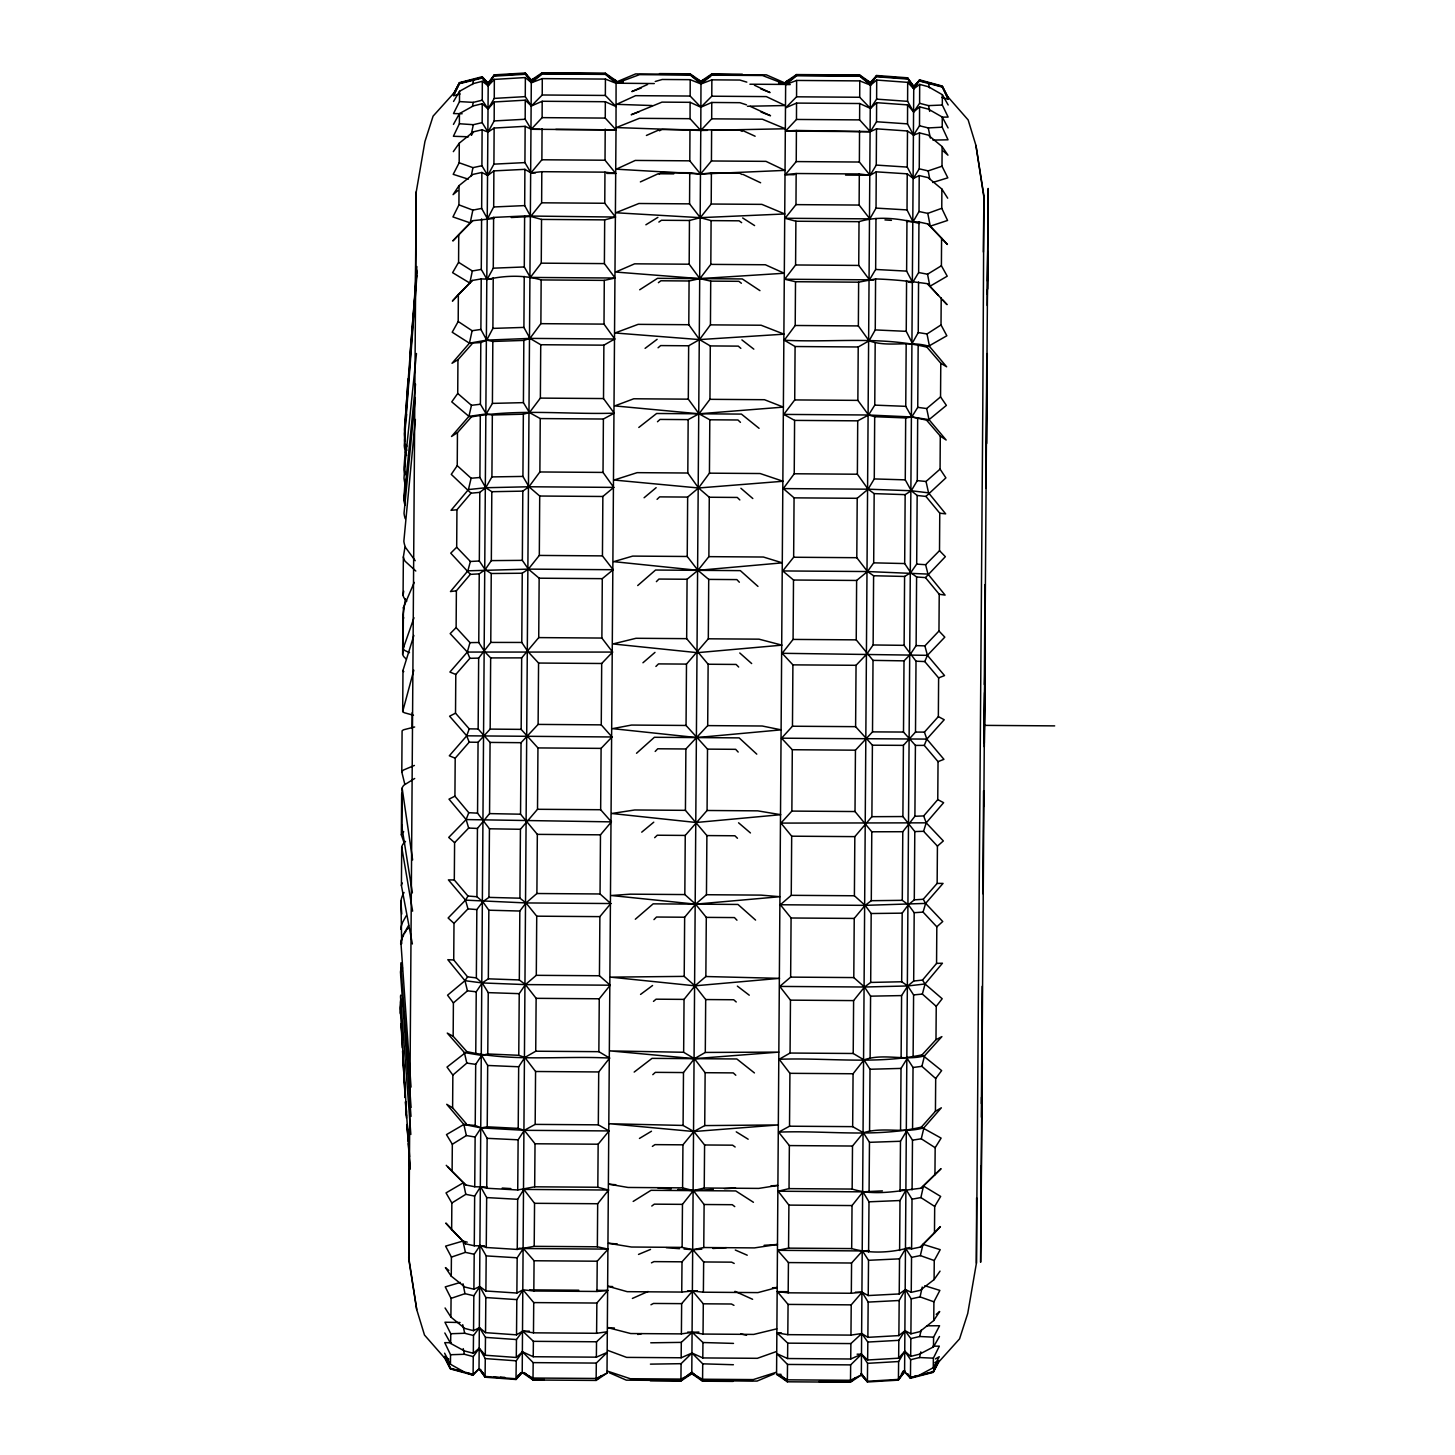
<?xml version="1.0" encoding="UTF-8"?>
<svg xmlns="http://www.w3.org/2000/svg" width="1455" height="1455" viewBox="0 0 1455 1455"><rect width="100%" height="100%" fill="white"/><g stroke="black" fill="none" stroke-linecap="round" stroke-linejoin="round"><path stroke-width="1.5" d="M444.575 1357.952L424.496 1335.053L416.712 1309.555L408.746 1259.139L409.237 1146.522M468.528 136.788L453.396 136.279L459.38 123.748L459.434 113.617L473.348 105.906L482.242 103.742L488.08 108.943L494.245 101.959L525.255 100.177L531.33 105.997L542.188 101.268L605.335 101.723L616.102 106.597L605.353 95.448L605.426 79.079L542.279 78.625L531.421 82.735L525.364 77.552L494.336 79.407L488.189 85.809L479.022 1368.791L485.079 1377.194L516.052 1379.504L522.218 1372.502L531.311 80.08L525.255 73.005L494.245 74.86L488.062 83.171L488.189 85.809L482.332 81.28L473.53 83.517L459.525 91.283L453.56 101.468M462.144 113.745L453.505 113.563L459.489 101.595L459.525 91.283M540.151 129.313L531.221 129.259L525.146 126.33L494.136 128.04L487.989 132.078L482.151 122.638L482.242 103.742M494.336 79.407L494.264 98.394L488.08 108.943L482.242 100.195L482.332 81.28M453.323 151.647L459.289 143.154L473.312 131.859L482.114 129.768L487.989 132.078L494.173 120.929L494.245 101.959M444.503 1356.333L450.304 1368.227L473.093 1374.393L479.022 1368.791L485.097 1376.448L516.07 1378.776L522.218 1372.502L532.985 1379.995L596.114 1380.431L607.008 1373.102L616.011 129.859L531.221 129.259L525.182 119.255L525.255 100.177M542.279 78.625L542.224 94.993L531.33 105.997L525.273 96.63L525.364 77.552M531.221 129.259L542.115 117.637L542.188 101.268M555.774 129.422L616.011 129.859L605.262 118.091L605.335 101.723M616.011 129.859L616.083 80.698L605.335 73.205L542.188 72.75L531.311 80.08L525.237 73.732M650.33 1380.795L680.904 1381.05L691.78 1373.702L700.783 130.459L690.052 118.692L690.106 102.323L661.97 102.123L631.197 114.745L639.072 111.762M746.506 104.833L739.904 102.687L711.75 102.468L700.892 107.197L690.143 96.048L690.216 79.679L662.207 79.479L655.241 81.498M690.052 118.692L639.382 118.328L616.302 127.567L700.783 130.459L711.695 118.837L711.75 102.468M690.106 102.323L700.892 107.197L711.786 96.212L711.859 79.843L739.849 80.043L746.815 82.135M935.383 1358.934L939.239 1356.715L933.273 1367.7L919.251 1375.248L910.448 1377.503L904.592 1371.829L898.426 1379.395L867.416 1381.268L861.287 1373.593L861.342 1374.92L850.466 1382.25L787.319 1381.795L776.57 1374.302L785.664 81.898L796.54 74.569L859.687 75.005L870.436 82.499L861.342 1374.92L867.398 1381.995L898.408 1380.14L904.592 1371.829L913.74 88.846L907.593 77.806L876.601 75.496L870.436 82.499L863.251 78.825M943.258 151.065L947.951 155.176L942.113 146.591L928.235 135.097L919.469 132.896L913.54 135.115L907.484 130.986L876.492 128.84L870.363 131.678L785.573 131.059L796.467 119.456L796.54 103.087L859.687 103.523L870.454 108.416L876.619 102.687L907.593 104.887L913.649 111.98L919.578 106.852L928.436 109.143L942.258 117.055L948.078 127.931M796.54 103.087L785.664 107.816L796.558 96.812L796.631 80.443L859.778 80.898L870.563 85.154L876.71 80.061L907.684 82.353L913.74 88.846L919.687 84.39L928.454 86.754L942.367 94.721L948.169 104.996M876.619 102.687L876.528 121.747L870.363 131.678L859.614 119.892L859.687 103.523M876.71 80.061L876.619 99.14L870.454 108.416L859.705 97.267L859.778 80.898M919.578 106.852L919.505 125.767L913.54 135.115L907.52 123.875L907.593 104.887M919.687 84.39L919.596 103.305L913.649 111.98L907.611 101.341L907.684 82.353M932.928 140.098L948.023 139.807L942.222 127.185L942.258 117.055M941.658 117.128L948.133 117.091L942.313 105.033L942.367 94.721M948.078 97.049L968.157 119.947L975.941 145.445L983.907 195.861L982.78 409.182L976.414 1263.195L967.739 1313.465L959.573 1338.855L939.202 1361.48M981.125 1166.092L981.07 1199.266L988.181 188.459L987.217 305.459M987.672 289.018L987.745 251.497L987.436 281.07M401.707 943.695L400.925 901.227A44.814 31.01 0.4 0 1 402.744 894.952L404.017 892.461M457.816 190.623L453.069 194.661L459.034 185.622L472.984 174.382L481.86 172.472L487.734 175.455L493.882 170.89L524.891 169.344L530.966 172.854L541.806 171.69L604.953 172.145L604.771 203.264L615.501 217.05L604.68 219.869L604.389 263.61L615.119 278.032L604.28 280.379L604.007 324.119L614.738 338.997L529.947 338.397L486.716 340.124L480.805 342.58L469.419 343.18L452.214 332.231L458.198 321.5L458.361 294.437L472.329 280.451L481.223 278.924L491.426 279.269M472.329 280.451L469.801 283.034L452.596 272.667L458.58 262.318L458.743 234.728L472.802 220.669L493.973 218.468M472.802 220.669L470.183 222.888L452.942 216.922L458.925 204.864L459.034 185.622M468.274 179.165L453.196 174.327L459.18 162.778L459.289 143.154M481.587 218.905L481.278 269.43L487.098 279.469C504.594 275.504 523.691 274.759 541.151 279.924L540.878 323.665L529.947 338.397L523.836 340.415L492.827 341.452L486.716 340.124L480.896 329.448L481.223 278.924M615.501 217.05L524.618 215.977L493.609 217.413L487.48 218.814L481.66 208.411L481.86 172.472M494.136 128.04L493.918 164.142L487.734 175.455L481.914 165.725L482.114 129.768M472.02 343.926L457.943 359.785L452.014 363.295L469.419 343.18L486.716 340.124L492.899 328.394L493.227 277.65M487.098 279.469L493.281 268.175L493.609 217.413M487.48 218.814L493.682 206.974L493.882 170.89M614.738 338.997L603.88 345.162L540.733 344.726L529.947 338.397L523.909 327.411L524.237 276.45M615.119 278.032L530.329 277.432L524.291 266.956L524.618 215.977M604.68 219.869L541.533 219.414L530.711 216.449L524.691 205.592L524.891 169.344M535.44 172.89L530.966 172.854L524.928 162.596L525.146 126.33M530.329 277.432L541.26 263.155L541.533 219.414M511.269 217.523L530.711 216.449L541.642 202.809L541.806 171.69M530.966 172.854L541.878 159.777L542.06 128.658M606.826 173.4L615.756 173.454L605.025 160.214L605.207 129.113M740.85 348.363L738.285 346.126L710.295 345.926L699.509 339.597L688.797 324.72L689.07 280.979L699.891 278.632L784.245 273.249L765.348 264.755L710.822 264.374L699.891 278.632L615.629 272.049L634.635 263.828L689.179 264.21L699.891 278.632L710.713 281.124L738.867 281.324L741.377 283.27M689.179 264.21L689.452 220.469L700.292 217.668L784.809 213.958L761.874 204.373L711.204 204.027L700.292 217.668L615.811 212.757L638.89 203.5L689.561 203.864L700.292 217.668L711.095 220.614L739.085 220.814L741.65 222.67M689.561 203.864L689.743 172.745L661.589 172.545L659.06 173.909M689.797 160.832L635.271 160.432L616.247 169.18L700.546 174.054L711.44 160.978L765.985 161.359L784.863 170.381L700.546 174.054L689.797 160.832L689.979 129.713L661.989 129.513L659.406 130.786M658.078 347.781L660.661 345.581L688.652 345.781L699.509 339.597L710.44 324.865L710.713 281.124M710.822 264.374L711.095 220.614M711.204 204.027L711.386 172.909L739.522 173.109L742.032 174.491M711.44 160.978L711.622 129.859L739.613 130.059L742.177 131.386M942.749 300.039L947.041 304.622L927.417 283.689C910.248 281.27 893.206 279.487 875.583 278.942L875.255 329.921L869.072 340.816L858.214 346.981L795.085 346.526L784.3 340.215L795.212 325.484L795.503 281.724L784.682 279.233L795.594 264.974L795.885 221.233L785.063 218.268L795.976 204.628L796.158 173.509L859.305 173.963L870.108 175.273L876.237 171.836L907.229 173.836L913.304 178.492L919.214 175.582L928.072 177.619L941.876 189.059L947.696 198.189M794.248 174.727L785.318 174.673L796.231 161.578L796.412 130.459L870.363 131.678M784.3 340.215C831.642 342.762 880.693 335.941 926.926 347.163L940.785 363.223L946.641 366.806L929.509 346.454C909.884 340.161 888.623 347.872 869.072 340.816L858.359 325.92L858.632 282.179L875.583 278.942M873.782 280.106L869.472 279.833L858.741 265.428L859.014 221.669C878.565 215.613 899.954 218.65 919.505 223.47M876.237 171.836L876.037 208.101L869.854 218.868L859.123 205.064L859.305 173.963M876.492 128.84L876.274 165.088L870.108 175.273L859.378 162.032L859.541 130.914M784.682 279.233L869.472 279.833L875.655 269.466L875.965 218.486M918.56 282.034L918.25 332.558L912.285 343.162L906.247 331.34L906.574 280.597M906.574 221.415L918.942 222.015L918.632 272.54L912.667 282.506L906.629 271.121L906.956 220.36M919.214 175.582L919.014 211.521L913.049 221.851L907.029 209.92L907.229 173.836M919.469 132.896L919.251 168.835L913.304 178.492L907.265 167.089L907.484 130.986M926.926 347.163L946.841 335.759L941.021 324.938L941.203 297.875M927.417 283.689L929.89 286.308L947.223 276.177L941.403 265.756L941.585 238.184L927.708 223.906L918.942 222.015M927.708 223.906L930.272 226.162L947.569 220.451L941.767 208.301L941.876 189.059M932.691 182.475L947.823 177.837L942.003 166.216L942.113 146.591M976.614 1197.829L976.414 1263.195M981.016 1166.583L980.634 1262.285L982.325 1063.423M981.398 1117.222L981.507 1097.179M981.398 1103.636L982.089 1007.297M984.308 742.868L984.58 692.58M986.726 443.466L987.29 353.565M404.454 843.791L401.362 834.861L401.653 793.757A44.559 8.912 0.4 0 1 402.126 793.048M404.854 784.409L401.798 772.023L402.089 730.919A44.814 6.075 0.4 0 1 403.872 729.701L414.657 726.991M406.382 659.115L404.399 657.314A44.814 14.75 0.4 0 1 402.635 654.313L402.926 615.811L405.381 598.805M406.8 601.097L404.836 598.987A44.559 17.369 0.4 0 1 403.071 595.441L403.362 556.938L404.945 547.207M412.365 943.968L401.416 885.531L401.707 847.028A44.559 17.369 0.4 0 1 403.49 843.5L405.49 841.427M412.383 892.897L401.853 826.64L402.144 788.137A44.814 14.75 0.4 0 1 403.926 785.154L414.711 778.48M413.475 715.26L404.454 712.768A44.814 6.075 0.4 0 1 402.689 711.531L402.98 670.446L413.857 635.471M409.528 652.677L404.872 650.512A44.559 8.912 0.4 0 1 403.126 648.694L403.417 607.608L414.22 582.418M415.257 301.003L416.257 191.805L424.933 141.535L433.081 116.145L453.469 93.52M412.056 728.464L412.165 712.623M408.746 1259.139L416.257 191.805M484.479 1245.771L474.275 1245.789L465.491 1243.807L451.65 1229.621L451.85 1202.994L446.03 1192.9L463.381 1182.751L465.8 1184.988L474.73 1186.753L487.098 1187.098M465.8 1184.988L452.105 1171.402L452.323 1144.267L446.485 1134.609L463.854 1124.46L475.221 1125.461L481.096 1127.898L524.291 1130.317L609.081 1130.935L598.15 1144.212L597.823 1187.262L608.608 1190.026L597.678 1203.74L597.35 1246.79L608.135 1249.118L597.223 1261.212L596.968 1291.458L533.821 1291.003L523 1289.821L516.871 1293.04L485.897 1291.003L479.804 1286.547L473.894 1289.203L464.982 1287.075L451.25 1276.162L445.412 1267.614L448.849 1270.451M466.455 1123.897L452.614 1107.819L452.851 1075.081L447.012 1067.079L466.837 1051.601C513.215 1062.023 562.212 1055.639 609.627 1058.076L598.714 1071.953L598.314 1124.842L609.081 1130.935M453.16 1036.269L453.396 1002.913L447.558 995.202L464.945 980.688L467.564 976.851L476.349 977.887L482.187 982.943L488.243 992.637L487.771 1053.984L481.641 1055.421L464.4 1052.583L447.267 1033.086L453.16 1036.269L466.837 1051.601M467.564 976.851L453.724 959.973L453.996 923.379L467.983 908.866L476.84 909.575L482.787 901.7L488.935 897.389L519.926 898.19L526.001 902.937L536.731 916.177L536.295 975.323L525.4 984.599L519.235 993.656L518.762 1055.293L524.855 1057.458L535.567 1071.498L535.167 1124.388L524.291 1130.317L518.125 1139.811L517.725 1189.972L486.734 1188.244L480.623 1186.68L474.657 1196.083L474.275 1245.789M475.767 1052.893L476.24 991.801L482.187 982.943L488.334 978.833L488.844 910.212L482.787 901.7L476.931 896.753L468.001 896.025L454.306 879.966L454.597 842.681L468.656 828.059L477.44 828.441L489.553 813.6L490.062 742.414L478.149 728.973L478.659 658.096L490.772 642.419L491.244 573.506L485.152 569.651L479.332 560.993L479.804 492.372L485.734 487.734L491.917 476.913L492.336 414.984L486.225 413.929L468.928 416.366L451.523 436.482L457.452 432.644L471.438 416.876C518.307 408.637 566.759 414.584 614.228 413.184L603.516 398.561L603.88 345.162M488.935 897.389L489.444 828.786L477.549 813.163L468.765 812.69L454.924 796.176L455.197 758.201L469.183 742.159L478.058 742.286L490.153 729.101L490.662 657.915L484.588 651.567L478.768 642.492L479.241 573.87L485.152 569.651L491.335 560.612L491.808 491.699L485.734 487.734L479.914 477.495L480.314 415.821M478.149 728.973L469.219 728.846L455.524 713.168L455.797 674.465L469.874 658.333L478.659 658.096M478.768 642.492L469.983 642.619L456.124 627.578L456.379 590.821L470.365 574.361L479.241 573.87M479.332 560.993L470.383 561.485L456.688 547.226L456.943 509.759L471.02 493.19L479.804 492.372M471.02 493.19L451.268 474.366L457.234 465.673L457.452 432.644M471.438 416.876L468.928 416.366L451.759 401.871L457.725 393.45L457.943 359.785M474.73 1186.753L475.13 1137.028L481.096 1127.898L487.225 1126.825L518.216 1128.389L524.291 1130.317L535.022 1143.775L534.676 1186.807L517.725 1189.972M475.221 1125.461L475.694 1064.351L481.641 1055.421L487.68 1065.46L487.225 1126.825M476.349 977.887L476.84 909.575M476.931 896.753L477.44 828.441M477.549 813.163L478.058 742.286M492.827 341.452L492.408 403.399L486.225 413.929L480.405 404.254L480.805 342.58M597.35 1246.79L534.203 1246.335L517.252 1249.445L486.261 1247.499L486.661 1197.574L480.623 1186.68M486.734 1188.244L487.134 1138.319L481.096 1127.898L463.854 1124.46L446.721 1104.29L452.614 1107.819M518.216 1128.389L518.671 1066.77L524.855 1057.458L535.731 1051.219L536.131 998.33L525.4 984.599L519.326 979.942L519.835 911.03L526.001 902.937L536.895 893.515L537.332 834.37L520.544 814.2L521.054 742.687L538.114 724.408L538.568 663.043L527.819 651.476L521.781 642.455L522.254 573.234L528.383 569.123L539.314 555.428L539.714 496.028L528.947 486.77L522.927 476.422L523.345 414.202L529.456 412.583L540.369 398.106L540.733 344.726M519.926 898.19L520.435 829.277L537.513 809.289L537.95 747.925L521.163 729.373L521.672 657.878L538.732 637.599L539.15 578.199L528.383 569.123L522.345 560.357L522.818 491.135L528.947 486.77L539.878 471.966L540.242 418.567L529.456 412.583L523.418 402.635L523.836 340.415M517.252 1249.445L517.653 1199.302L523.818 1189.426L608.608 1190.026M534.203 1246.335L534.549 1203.303L523.818 1189.426M609.627 1058.076L598.86 1051.674L599.26 998.785L610.191 985.199L599.442 975.759L536.295 975.323M599.442 975.759L599.878 916.632L610.791 903.537L600.042 893.97L536.895 893.515M600.042 893.97L600.479 834.824L611.391 821.875L600.66 809.726L601.097 748.379L611.991 736.976L601.261 724.863L601.697 663.498L612.591 652.076L601.879 638.054L602.297 578.654L613.173 569.723L602.443 555.883L602.861 496.482L613.737 487.389L603.025 472.42L603.389 419.022L614.228 413.184M677.866 1189.444L693.38 1190.627L704.238 1188.008L704.584 1144.976L693.853 1131.535L683.086 1125.442L683.486 1072.553L694.417 1058.676L705.293 1052.438L705.693 999.549L694.963 985.817L684.214 976.378L684.65 917.232L695.563 904.155L706.457 894.716L761.001 895.116L779.935 896.717L695.563 904.155L611.318 895.516L630.288 894.17L684.832 894.57L695.563 904.155L706.293 917.378L705.857 976.523L694.963 985.817L684.05 999.385L683.65 1052.274L694.417 1058.676L705.129 1072.699L704.729 1125.588L693.853 1131.535L682.941 1144.83L682.595 1187.862L693.38 1190.627L713.368 1189.39M684.832 894.57L685.25 835.425L707.075 810.49L707.512 749.125L686.051 725.463L686.487 664.098L708.312 638.8L708.712 579.399L697.945 570.342L687.233 556.483L687.651 497.083L698.527 487.989L709.44 473.166L709.804 419.786L699.018 413.802L614.756 405.909L633.762 398.779L688.306 399.161L699.018 413.802L783.372 407.109L764.475 399.707L709.949 399.325L699.018 413.802L688.16 419.622L660.024 419.422L657.478 421.75M706.457 894.716L706.894 835.57L685.432 810.344L685.887 748.979L707.694 725.609L708.13 664.244L686.669 638.654L687.069 579.254L697.945 570.342L708.876 556.647L709.276 497.246L698.527 487.989L687.815 473.02L688.16 419.622M701.819 1249.172L692.926 1249.718L682.122 1247.39L682.468 1204.358L693.38 1190.627L704.111 1204.504L703.765 1247.535L692.926 1249.718L684.032 1249.045M688.306 399.161L688.652 345.781M709.949 399.325L710.295 345.926M940.039 1271.143L934.092 1279.6L920.197 1290.33L911.248 1292.313L905.374 1289.585L899.226 1293.95L868.217 1295.55L862.124 1292.24L851.321 1293.259L788.174 1292.822L788.428 1262.576L777.698 1250.318L788.555 1248.135L788.901 1205.104L778.17 1191.227L789.028 1188.626L789.356 1145.576L778.643 1132.136L789.519 1126.206L789.919 1073.317L779.189 1059.276L790.065 1053.038L790.465 1000.149L779.753 986.417L790.647 977.123L791.083 917.996L780.353 904.755L791.247 895.316L791.684 836.188L780.953 823.094L791.866 811.09L792.302 749.725L781.553 738.194L792.466 726.227L792.902 664.862L782.172 653.295L793.084 639.418L793.502 580.018L782.735 570.942L793.648 557.247L794.066 497.846L783.299 488.589L794.23 473.766L794.594 420.386L783.79 414.402L794.721 399.925L795.085 346.526M910.048 1247.462C891.242 1252.81 870.69 1253.846 851.684 1248.59L852.03 1205.558L862.961 1191.845L882.403 1190.881M921.033 1188.226L940.876 1168.856L921.033 1188.226C898.39 1190.772 874.546 1196.21 852.157 1189.062L852.503 1146.031L863.415 1132.736C883.149 1126.461 904.228 1133.845 923.943 1127.734L941.349 1107.801L935.438 1111.256L921.361 1127.134C874.964 1137.846 826.004 1130.226 778.643 1132.136M869.072 1192.463L869.472 1142.321L863.415 1132.736L852.666 1126.643L853.067 1073.754L863.979 1059.877C883.603 1052.911 904.664 1061.204 924.489 1055.857L941.894 1036.615L935.983 1039.707L922.07 1054.857C875.546 1064.605 826.64 1057.53 779.189 1059.276M869.563 1130.899L870.017 1069.261L863.979 1059.877L853.212 1053.493L853.612 1000.603L864.525 987.017L870.69 982.434L901.682 981.761L907.756 985.963L913.595 994.911L913.122 1056.003M870.108 1057.803L870.581 996.166L864.525 987.017L853.794 977.578L854.231 918.432L865.125 905.356L871.29 900.7L902.282 900.336L908.357 904.737L914.195 912.703L913.685 981.016L907.756 985.963L901.591 995.584L901.118 1056.93M870.69 982.434L871.181 913.522L865.125 905.356L854.394 895.771L854.831 836.625L871.891 816.692L872.4 745.196L855.613 726.663L856.049 665.299L866.944 653.895L873.127 644.965L873.6 575.744L867.507 571.542L856.795 557.702L857.213 498.301L868.089 489.189L874.273 478.931L874.691 416.712L868.58 415.002L783.79 414.402M871.29 900.7L871.781 831.787L855.013 811.544L855.449 750.18L872.509 731.883L873.018 660.37L856.231 639.854L856.631 580.454L867.507 571.542L873.691 562.849L874.164 493.627L868.089 489.189L857.377 474.221L857.723 420.841L868.58 415.002L874.764 405.127L875.183 342.907M874.691 416.712L905.683 417.931L911.776 416.967L926.526 420.113L940.294 436.082L946.15 440.01L929.018 419.658L911.776 416.967L868.58 415.002L857.868 400.38L858.214 346.981M868.599 1251.955L868.999 1201.812L862.961 1191.845L778.17 1191.227M900.554 1129.771L901.027 1068.407L907.211 1058.458L913.031 1067.479L912.576 1128.571M901.682 981.761L902.191 913.158L908.357 904.737L914.286 899.863L923.234 899.263L937.147 883.403L937.42 846.119L923.579 831.314L914.795 831.551L902.9 816.546L903.41 745.36L915.504 732.083L916.013 661.207L904.119 645.347L904.592 576.453L910.721 572.67L916.686 564.104L917.159 495.482L911.285 490.753L905.265 479.859L905.683 417.931M902.282 900.336L902.791 831.714L914.904 816.273L915.413 745.396L903.5 732.047L904.01 660.861L910.157 654.586L916.123 645.602L916.595 576.98L910.721 572.67L904.683 563.558L905.156 494.645L911.285 490.753L917.268 480.623L917.668 418.949M918.16 345.69L917.741 407.364L911.776 416.967L905.756 406.345L906.174 344.399M899.608 1250.445L900.008 1200.521L906.192 1189.717L912.012 1199.193L911.612 1248.899L905.719 1248.499L899.536 1258.848L899.226 1293.95M900.081 1191.19L900.481 1141.266L906.647 1130.935L912.485 1140.156L912.085 1189.863M914.286 899.863L914.795 831.551M914.904 816.273L923.689 815.928L937.766 799.613L938.038 761.638L924.271 745.396L915.413 745.396M915.504 732.083L924.434 732.101L938.348 716.606L938.621 677.903L924.78 661.57L916.013 661.207M911.612 1248.899L920.415 1247.062L934.474 1233.058L934.692 1206.431L940.658 1196.428L923.47 1186.043L920.888 1197.574L912.012 1199.193M934.947 1174.84L935.165 1147.704L941.112 1138.119L921.361 1127.134M935.438 1111.256L935.692 1078.519L941.64 1070.607L922.07 1054.857M935.983 1039.707L936.238 1006.351L942.185 998.73L925.034 983.98L922.488 980.088L913.685 981.016M922.488 980.088L936.565 963.41L936.82 926.817L923.07 912.103L914.195 912.703M916.123 645.602L924.889 645.875L938.966 631.015L939.221 594.258L925.453 577.599L916.595 576.98M916.686 564.104L925.616 564.722L939.512 550.663L939.766 513.197L925.926 496.428L917.159 495.482M925.926 496.428L945.896 477.877L940.076 469.11L940.294 436.082M926.526 420.113L929.018 419.658L946.387 405.399L940.548 396.888L940.785 363.223M981.779 1044.781L982.161 986.345M982.852 893.716L983.562 790.738M984.308 684.559L984.999 584.583M985.763 488.134L986.745 363.586M987.217 294.347L987.254 289.818M984.308 730.046L984.98 644.292L984.308 746.815M529.347 1331.161L522.654 1331.107L516.525 1334.853L485.534 1332.653L479.459 1327.633L473.548 1330.688L464.782 1328.433L450.904 1317.084L451.068 1298.369L445.248 1286.893L460.398 1282.437M451.25 1276.162L451.414 1257.102L445.594 1246.135L462.926 1241.06L467.219 1242.152M473.548 1330.688L473.839 1295.75L479.804 1286.547L485.825 1297.551L485.534 1332.653M473.894 1289.203L474.203 1254.265L480.15 1245.462L486.261 1247.499M485.897 1291.003L486.188 1255.901L480.15 1245.462M516.525 1334.853L516.816 1299.606L523 1289.821L533.73 1302.589L533.476 1332.835L596.605 1333.289L607.426 1331.725L596.532 1341.783L533.385 1341.328L522.654 1331.107L516.47 1339.546L516.289 1357.479L485.297 1355.242L479.241 1348.221L473.312 1353.259L464.4 1350.931L450.65 1343.42L444.83 1332.98M516.871 1293.04L517.18 1257.793L523.345 1248.517L608.135 1249.118M533.821 1291.003L534.076 1260.758L523.345 1248.517L519.035 1248.208M596.605 1333.289L596.859 1303.043L607.79 1290.421L596.623 1290.33M614.41 1328.015L607.754 1327.633L630.724 1333.544L681.395 1333.889L681.649 1303.644L692.562 1291.022L697 1290.84M612.737 1286.602L608.299 1286.366L627.214 1291.676L681.74 1292.058L682.013 1261.812L692.926 1249.718L703.656 1261.958L703.383 1292.204L757.928 1292.604L776.915 1287.566L772.46 1287.748M776.752 1328.851L753.708 1334.417L703.038 1334.053L703.292 1303.807L692.562 1291.022L688.124 1290.785M936.22 1314.356L939.694 1311.501L933.746 1320.522L919.687 1331.689L910.903 1333.817L905.01 1330.67L898.881 1335.599L867.871 1337.345L861.778 1333.526L850.957 1335.108L787.81 1334.653L788.064 1304.408L777.352 1291.622L788.501 1291.713M850.957 1335.108L851.211 1304.862L862.124 1292.24L868.162 1302.098L867.871 1337.345M851.321 1293.259L851.575 1263.013L862.488 1250.936L868.962 1250.572M868.217 1295.55L868.526 1260.303L862.488 1250.936L777.698 1250.318M898.881 1335.599L899.172 1300.497L905.374 1289.585L911.194 1298.879L910.903 1333.817M911.248 1292.313L911.539 1257.375L905.719 1248.499M933.746 1320.522L933.91 1301.807L939.875 1290.403L924.816 1285.747M934.092 1279.6L934.255 1260.539L940.221 1249.663L923.016 1244.334L920.415 1247.062M983.362 252.042L983.907 195.861M464.327 1372.01L450.45 1364.263L450.541 1354.732L444.721 1342.638L451.214 1342.747M450.65 1343.42L450.759 1333.726L444.939 1322.213L460.053 1322.504M473.093 1374.393L473.275 1356.606L479.241 1348.221L485.279 1358.588L485.097 1376.448M473.312 1353.259L473.493 1335.472L479.459 1327.633L485.479 1337.381L485.297 1355.242M515.998 1378.813L520.926 1372.702L515.998 1378.922L516.252 1360.825L522.436 1351.804L533.221 1356.733L596.368 1357.169L607.208 1352.404L596.314 1363.08L533.167 1362.626L522.436 1351.804L516.289 1357.479M607.008 1373.102L596.15 1378.467L533.021 1378.031L533.167 1362.626M533.221 1356.733L533.385 1341.328M596.15 1378.467L596.314 1363.08M596.368 1357.169L596.532 1341.783M607.299 1371.065L630.27 1378.722L680.94 1379.085L681.086 1363.681L691.998 1353.023L702.801 1357.933L757.327 1358.315L776.333 1351.586M607.717 1350.386L626.614 1357.388L681.158 1357.77L681.304 1342.383L692.216 1332.325L698.891 1332.053M776.315 1372.265L753.254 1379.595L702.583 1379.231L702.729 1363.826L691.998 1353.023L681.158 1357.77M702.801 1357.933L702.947 1342.528L692.216 1332.325L687.76 1332.071M857.104 1354.187L861.56 1354.223L867.598 1363.335L867.416 1381.268L861.342 1374.92L850.502 1380.286L787.355 1379.831L787.519 1364.444L776.788 1353.623L787.573 1358.534L850.72 1358.988L861.56 1354.223L867.635 1359.989L898.644 1358.188L904.81 1351.24L910.666 1356.387L919.615 1354.168L933.492 1346.875L939.457 1336.508M787.573 1358.534L787.737 1343.147L776.988 1332.926L781.462 1332.962M850.502 1380.286L850.666 1364.881L861.56 1354.223M850.72 1358.988L850.884 1343.583L861.778 1333.526L867.817 1342.056L867.635 1359.989M898.426 1379.395L898.626 1361.534L904.81 1351.24L910.63 1359.716L910.448 1377.503M898.644 1358.188L898.826 1340.328L905.01 1330.67L910.848 1338.6L910.666 1356.387M933.273 1367.7L933.364 1358.17L939.348 1346.148L932.891 1346.184M933.492 1346.875L933.583 1337.163L939.566 1325.741L926.617 1325.814M408.037 378.882L404.454 433.299A44.559 44.268 0 0 0 405.254 438.701M405.199 479.423L403.817 499.338A44.814 36.812 0.5 0 0 405.036 505.321M405.218 460.799L403.999 478.131A44.559 38.776 0.5 0 0 405.218 484.442M405.181 433.19L404.272 445.685A44.814 40.34 0.5 0 0 406 453.869L406.563 455.506M405.163 451.978L404.09 466.91A44.559 38.176 0.5 0 0 405.308 473.111M410.037 353.692L416.876 271.903M406.272 418.585L406.618 414.42M416.876 266.556L404.454 429.116A44.814 44.796 -1.7 0 0 405.236 434.572M416.876 270.121L404.454 435.518A44.559 44.396 -0.1 0 0 405.254 440.938M416.894 275.468L404.454 439.701A44.814 44.105 0.2 0 0 406.163 448.649L406.745 450.432M415.384 419.476L403.853 541.242A44.814 31.01 0.4 0 0 405.581 547.535L415.221 560.702M415.293 397.506L404.035 513.251A44.559 33.647 0.4 0 0 405.254 518.744M415.53 384.065L404.126 498.447A44.559 32.865 0.4 0 0 405.345 503.794M416.476 353.492L404.29 470.456A44.814 35.684 0.3 0 0 405.09 474.821M402.635 654.313L403.69 646.129M403.071 595.441L403.708 591.167M471.275 175.8L472.948 167.652L481.914 165.725M481.278 269.43L472.329 270.976L469.801 283.034L452.414 301.094L458.361 294.437M481.66 208.411L472.857 210.12L470.183 222.888L452.796 240.948L458.743 234.728M469.419 343.18L472.111 330.722L458.198 321.5M472.457 106.215L473.293 102.377L482.242 100.195M471.129 134.824L473.348 124.694L482.151 122.638M911.194 1298.879L920.069 1296.896L922.234 1287.057M402.689 711.531L413.802 670.209M468.928 416.366L471.456 405.308L457.725 393.45M910.63 1359.716L919.524 1357.533L920.815 1351.877M456.943 509.759L451.032 510.323L468.437 489.571L471.111 478.24L457.234 465.673M911.539 1257.375L920.342 1255.592L923.016 1244.334L940.421 1226.601L934.474 1233.058M912.485 1140.156L921.27 1138.792L923.943 1127.734M935.692 1078.519L921.906 1066.333L924.489 1055.857M472.475 84.517L473.548 80.225L482.332 77.988L488.189 85.809L494.245 74.86M910.848 1338.6L919.651 1336.508L921.251 1330.106M936.238 1006.351L922.379 994.074L925.034 983.98L942.44 963.21L936.565 963.41M456.379 590.821L450.468 591.567L467.873 570.815L470.383 561.485M455.797 674.465L449.904 672.046L467.328 652.058L469.983 642.619M403.126 648.694L413.984 617.757M923.07 912.103L925.616 903.41L943.04 883.421L937.147 883.403M923.579 831.314L926.217 822.839L943.622 802.687L937.766 799.613M455.197 758.201L449.304 755.8L466.728 735.812L469.219 728.846M454.597 842.681L448.722 837.425L466.127 819.565L468.765 812.69M924.271 745.396L926.817 739.085L944.222 719.734L938.348 716.606M924.78 661.57L927.417 655.332L944.804 637.144L938.966 631.015M525.31 73.587L531.366 81.407L542.242 73.259L605.371 73.696L616.156 82.026L605.389 73.896L542.26 73.441L531.366 81.407L525.31 73.696L494.3 75.442L488.134 84.499L482.278 77.406L459.507 83.335L453.56 95.812L460.053 93.993M937.093 1363.244L933.146 1371.665L921.233 1374.811M453.542 95.139L459.507 83.335M933.146 1371.665L938.129 1361.825M403.744 934.71L402.471 937.347A44.559 32.865 0.4 0 0 400.652 944.004M453.505 94.52L459.453 82.644L482.223 76.715L488.062 83.171L494.227 75.605M904.592 1371.829L910.43 1378.285L933.201 1372.356L939.148 1360.48M471.565 135.188L473.312 131.859M453.469 93.829L459.453 82.644M933.201 1372.356L939.184 1361.171L934.856 1362.535M453.451 124.403L459.434 113.617M453.996 923.379L448.122 917.996L465.527 900.136L468.001 896.025M404.49 933.401L406.218 930.782M901.391 1374.029L903.446 1370.81M406.327 915.65L402.562 922.379A44.559 33.647 0.4 0 0 400.743 929.199M494.3 75.442L488.134 84.499L482.278 77.297M925.453 577.599L945.35 556.683L939.512 550.663M408.564 925.453L402.78 935.674A44.814 36.812 0.5 0 0 400.962 943.113L411.038 1087.103M876.601 75.496L870.563 85.154L859.796 76.206L796.649 75.751L785.773 84.554L790.229 84.59M518.398 1374.866L516.052 1379.504M913.74 88.846L919.578 79.843L942.294 86.081L948.096 97.358M407.2 929.49L408.255 928.199M870.436 82.499L876.583 76.224L907.647 78.497L913.685 87.518L919.633 80.425L942.313 86.409L948.133 98.049M907.647 78.388L913.685 87.518L919.633 80.534M913.685 87.518L919.578 79.843M448.868 1359.079L444.557 1357.642L450.377 1368.919L473.075 1375.157L479.022 1368.791M636.526 753.272L654.386 737.285L739.158 737.885L756.782 754.145M655.187 751.453L657.733 748.779L685.887 748.979M637.708 585.547L655.55 570.033L740.34 570.633L757.964 586.401M656.387 581.654L658.933 579.054L687.069 579.254M635.326 919.233L653.168 903.846L737.958 904.446L755.582 920.087M653.968 919.615L656.514 917.032L684.65 917.232M456.124 627.578L450.177 633.616L467.328 652.058L469.874 658.333M456.688 547.226L450.741 553.155L470.365 574.361M655.896 666.445L658.497 663.898L686.487 664.098M657.06 499.356L659.642 496.882L687.651 497.083M654.677 837.68L657.26 835.225L685.25 835.425M908.775 80.08L913.631 86.209L919.56 80.607M642.946 662.771L654.986 652.386M638.8 427.461L656.623 413.493L741.413 414.093L759.055 428.316M634.18 1072.08L652.022 1058.367L736.812 1058.967L754.436 1072.935M652.804 1074.663L655.35 1072.353L683.486 1072.553M644.092 497.756L656.132 487.68M641.728 832.169L653.768 822.184M936.82 926.817L942.749 921.524L925.616 903.41L923.234 899.263M917.268 480.623L926.035 481.478L940.076 469.11M403.744 831.733L403.162 832.242A44.814 12.931 0.4 0 0 401.362 834.861M937.42 846.119L943.349 840.954L926.217 822.839L923.689 815.928M453.396 1002.913L467.455 990.837L476.24 991.801M452.851 1075.081L466.819 1063.096L475.694 1064.351M653.477 1001.386L656.06 999.185L684.05 999.385M917.741 407.364L926.671 408.546L940.548 396.888M645.092 348.363L657.114 339.306M605.426 79.079L616.211 83.353L605.444 74.387L542.297 73.95L531.421 82.735L525.255 73.005M749.907 84.226L785.482 84.426L762.529 75.515L711.859 75.151L700.983 83.953L700.783 130.459L707.457 130.332M640.546 994.42L652.568 985.508M639.691 289.781L657.514 278.323L742.286 278.942L759.947 290.636M658.388 282.688L660.916 280.779L689.07 280.979M596.077 1379.94L601.515 1375.848M697.109 1376.448L691.725 1372.374L680.849 1380.54L626.323 1380.158L609.318 1372.738M818.856 1381.523L850.429 1381.741L855.849 1377.667M651.785 1206.031L654.313 1204.158L682.468 1204.358M633.18 1201.43L651.003 1190.317L735.775 1190.936L753.435 1202.285M596.059 1379.74L601.497 1375.757M684.468 1377.685L680.831 1380.34L650.167 1380.104M688.088 1375.03L691.725 1372.374L702.492 1380.686L757.037 1381.086L774.133 1373.902M855.849 1377.576L850.411 1381.559L845.901 1381.523M658.879 222.069L661.461 220.269L689.452 220.469M652.367 1146.395L654.95 1144.63L682.941 1144.83M711.859 79.843L700.983 83.953L700.874 81.298L711.75 73.95L742.323 74.205M645.875 224.798L657.896 217.359M639.436 1138.447L651.476 1131.226M918.25 332.558L927.017 333.959L941.021 324.938M452.323 1144.267L466.364 1135.555L475.13 1137.028M451.85 1202.994L465.8 1194.337L474.657 1196.083M918.632 272.54L927.544 274.213L941.403 265.756M640.364 181.911L658.151 173.763L673.756 173.873M650.967 1304.771L653.495 1303.444L681.649 1303.644M455.524 713.168L449.595 716.206L466.728 735.812L469.183 742.159M632.379 1298.442L648.057 1291.494M454.924 796.176L448.995 799.159L466.127 819.565L468.656 828.059M531.311 80.08L534.931 78.297M695.472 78.534L700.874 81.298L709.913 76.824M785.664 81.898L792.884 78.315M680.94 1379.085L691.78 1373.702L702.583 1379.231M651.44 1262.849L654.004 1261.612L682.013 1261.812M646.402 135.461L658.406 130.168M647.602 84.463L631.852 91.592L641.237 88.028M638.509 1254.428L650.531 1249.427M938.621 677.903L944.531 675.575L927.417 655.332L924.889 645.875M938.038 761.638L943.931 759.328L926.817 739.085L924.434 732.101M785.773 84.554L796.631 80.443M919.014 211.521L927.781 213.376L941.767 208.301M414.384 765.439L403.599 769.986A44.559 10.058 0.4 0 0 401.798 772.023M919.251 168.835L928.181 170.89L942.003 166.216M451.414 1257.102L465.418 1252.355L474.203 1254.265M451.068 1298.369L464.982 1293.659L473.839 1295.75M650.421 1364.135L681.086 1363.681M475.603 79.188L482.205 77.497L488.062 83.171M459.489 82.971L473.33 79.57M459.544 83.644L473.548 80.225M919.342 1375.43L933.182 1372.029M650.749 1342.801L681.304 1342.383M637.817 1334.49L641.691 1333.617M681.395 1333.889L692.216 1332.325L703.038 1334.053M472.111 330.722L480.896 329.448M913.031 1067.479L921.906 1066.333M471.456 405.308L480.405 404.254M925.034 983.98L907.756 985.963L864.525 987.017L779.753 986.417M711.386 172.909L700.546 174.054L689.743 172.745M785.318 174.673L796.158 173.509M468.437 489.571L485.734 487.734L528.947 486.77L613.737 487.389M596.968 1291.458L607.79 1290.421M681.74 1292.058L692.562 1291.022L703.383 1292.204M913.595 994.911L922.379 994.074M471.111 478.24L479.914 477.495M925.616 903.41L865.125 905.356L780.353 904.755M467.873 570.815L528.383 569.123L613.173 569.723M724.463 1188.717L735.557 1188.026M771.077 1185.825L777.734 1185.425L758.783 1188.408L704.238 1188.008M712.95 1248.481L726.3 1247.663M764.111 1245.316L777.461 1244.48L754.436 1247.899L703.765 1247.535M494.354 76.133L525.364 74.278M867.598 1363.335L898.626 1361.534M494.264 98.394L525.273 96.63M711.622 129.859L689.979 129.713M785.573 131.059L796.412 130.459M867.817 1342.056L898.826 1340.328M494.173 120.929L525.182 119.255M919.505 125.767L928.272 127.931L942.222 127.185M868.162 1302.098L899.172 1300.497M493.918 164.142L524.928 162.596M899.699 1190.026L906.192 1189.717M868.526 1260.303L899.536 1258.848M493.682 206.974L524.691 205.592M919.596 103.305L928.526 105.615L942.313 105.033M868.999 1201.812L900.008 1200.521M493.281 268.175L524.291 266.956M926.217 822.839L780.953 823.094M869.472 1142.321L900.481 1141.266M492.899 328.394L523.909 327.411M450.759 1333.726L464.727 1333.271L473.493 1335.472M450.541 1354.732L464.436 1354.278L473.275 1356.606M467.328 652.058L612.591 652.076M870.017 1069.261L901.027 1068.407M492.408 403.399L523.418 402.635M492.336 414.984L523.345 414.202M747.488 106.27L785.209 105.524L766.312 96.594L711.786 96.212M711.913 130.241L785.3 128.768L762.365 119.201L711.695 118.837M491.808 491.699L522.818 491.135M870.581 996.166L901.591 995.584M491.917 476.913L522.927 476.422M871.181 913.522L902.191 913.158M491.335 560.612L522.345 560.357M491.244 573.506L522.254 573.234M871.891 816.692L902.9 816.546M659.515 74.296L690.179 74.496L700.928 82.626L711.822 74.66L766.33 74.842L785.227 83.099L778.571 83.062M490.662 657.915L521.672 657.878M871.781 831.787L902.791 831.714M733.138 1380.704L702.474 1380.504M659.552 73.605L690.106 73.805L700.874 81.298M733.102 1381.395L702.547 1381.195L691.78 1373.702L691.725 1372.374M490.772 642.419L521.781 642.455M926.817 739.085L781.553 738.194M872.509 731.883L903.5 732.047M872.4 745.196L903.41 745.36M690.216 79.679L700.983 83.953L690.216 75.005L639.545 74.642L616.484 83.208L654.295 83.553M542.224 94.993L605.353 95.448M690.143 96.048L635.599 95.666L616.593 104.324L652.095 105.542M796.558 96.812L859.705 97.267M542.115 117.637L605.262 118.091M796.467 119.456L859.614 119.892M541.878 159.777L605.025 160.214M796.231 161.578L859.378 162.032M845.555 175.091L870.108 175.273M541.642 202.809L604.771 203.264M795.976 204.628L859.123 205.064M785.063 218.268L869.854 218.868M795.885 221.233L859.014 221.669M541.26 263.155L604.389 263.61M795.594 264.974L858.741 265.428M541.151 279.924L604.28 280.379M795.503 281.724L858.632 282.179M540.878 323.665L604.007 324.119M688.797 324.72L638.127 324.356L615.047 332.977L699.509 339.597L784.045 334.177L761.111 325.229L710.44 324.865M795.212 325.484L858.359 325.92M540.369 398.106L603.516 398.561M794.721 399.925L857.868 400.38M540.242 418.567L603.389 419.022M709.804 419.786L737.958 419.986L740.45 422.35M794.594 420.386L857.723 420.841M539.878 471.966L603.025 472.42M687.815 473.02L637.144 472.657L614.065 480.041L698.527 487.989L783.063 481.259L760.128 473.53L709.44 473.166M794.23 473.766L857.377 474.221M783.299 488.589L868.089 489.189L911.285 490.753L928.545 492.845L945.659 513.851L939.766 513.197M539.714 496.028L602.861 496.482M709.276 497.246L737.285 497.446L739.831 499.938M794.066 497.846L857.213 498.301M539.314 555.428L602.443 555.883M687.233 556.483L632.689 556.101L613.701 561.648L697.945 570.342L782.317 562.849L763.402 557.029L708.876 556.647M793.648 557.247L856.795 557.702M782.735 570.942L867.507 571.542L927.981 574.088L945.095 595.095L939.221 594.258M539.15 578.199L602.297 578.654M708.712 579.399L736.867 579.599L739.358 582.236M793.502 580.018L856.631 580.454M538.732 637.599L601.879 638.054M686.669 638.654L635.999 638.29L612.937 643.947L697.382 652.677L781.935 645.147L758.983 639.163L708.312 638.8M793.084 639.418L856.231 639.854M782.172 653.295L927.417 655.332M538.568 663.043L601.697 663.498M708.13 664.244L736.121 664.444L738.667 667.027M792.902 664.862L856.049 665.299M984.398 725.372L1054.675 725.881M538.114 724.408L601.261 724.863M686.051 725.463L631.506 725.063L612.519 728.646L696.781 737.576L781.135 729.846L762.22 726.009L707.694 725.609M792.466 726.227L855.613 726.663M611.991 736.976L466.728 735.812M537.95 747.925L601.097 748.379M707.512 749.125L735.666 749.325L738.176 752.053M792.302 749.725L855.449 750.18M537.513 809.289L600.66 809.726M685.432 810.344L634.762 809.98L611.718 813.49L696.163 822.493L780.735 814.691L757.746 810.853L707.075 810.49M791.866 811.09L855.013 811.544M611.391 821.875L466.127 819.565M537.332 834.37L600.479 834.824M706.894 835.57L734.902 835.77L737.449 838.262M791.684 836.188L854.831 836.625M791.247 895.316L854.394 895.771M610.791 903.537L526.001 902.937L465.527 900.136L448.413 879.893L454.306 879.966M536.731 916.177L599.878 916.632M706.293 917.378L734.448 917.578L736.957 920.215M791.083 917.996L854.231 918.432M684.214 976.378L610.518 977.142L694.963 985.817L779.534 978.342L705.857 976.523M790.647 977.123L853.794 977.578M610.191 985.199L525.4 984.599L482.187 982.943L464.945 980.688L447.831 959.7L453.724 959.973M536.131 998.33L599.26 998.785M705.693 999.549L733.684 999.749L736.23 1001.968M790.465 1000.149L853.612 1000.603M535.731 1051.219L598.86 1051.674M683.65 1052.274L610.154 1050.91L694.417 1058.676L778.771 1052.111L705.293 1052.438M790.065 1053.038L853.212 1053.493M535.567 1071.498L598.714 1071.953M705.129 1072.699L733.284 1072.899L735.793 1075.245M789.919 1073.317L853.067 1073.754M535.167 1124.388L598.314 1124.842M683.086 1125.442L609.409 1123.733L693.853 1131.535L778.407 1124.933L704.729 1125.588M789.519 1126.206L852.666 1126.643M535.022 1143.775L598.15 1144.212M704.584 1144.976L732.574 1145.176L735.139 1146.995M789.356 1145.576L852.503 1146.031M534.676 1186.807L597.823 1187.262M682.595 1187.862L628.069 1187.462L609.136 1184.225L615.774 1184.734M789.028 1188.626L852.157 1189.062M534.549 1203.303L597.678 1203.74M704.111 1204.504L732.265 1204.704L734.757 1206.613M788.901 1205.104L852.03 1205.558M682.122 1247.39L631.452 1247.026L608.463 1243.279L617.356 1243.952M788.555 1248.135L851.684 1248.59M534.076 1260.758L597.223 1261.212M703.656 1261.958L731.647 1262.158L734.193 1263.449M788.428 1262.576L851.575 1263.013M529.693 1289.858L578.781 1290.221M688.106 1290.985L697.036 1291.058M855.431 1292.186L862.124 1292.24M533.73 1302.589L596.859 1303.043M703.292 1303.807L731.447 1304.007L733.957 1305.353M788.064 1304.408L851.211 1304.862M702.947 1342.528L733.502 1343.401M787.737 1343.147L850.884 1343.583M702.729 1363.826L733.393 1364.735M787.519 1364.444L850.666 1364.881M781.026 1374.338L776.57 1374.302L787.355 1379.831M544.152 1378.867L532.876 1378.794L532.985 1379.995M711.24 1380.067L753.108 1380.359M544.188 1379.376L532.912 1379.304L523.946 1372.52L532.93 1379.486L544.206 1379.558M623.267 81.953L616.611 81.898L635.617 73.914L690.161 74.314L700.928 82.626L711.804 74.46L742.487 74.896M490.153 729.101L521.163 729.373M490.062 742.414L521.054 742.687M873.127 644.965L904.119 645.347M873.018 660.37L904.01 660.861M489.444 828.786L520.435 829.277M489.553 813.6L520.544 814.2M873.691 562.849L904.683 563.558M873.6 575.744L904.592 576.453M488.844 910.212L519.835 911.03M874.273 478.931L905.265 479.859M874.164 493.627L905.156 494.645M488.243 992.637L519.235 993.656M488.334 978.833L519.326 979.942M874.764 405.127L905.756 406.345M487.771 1053.984L518.762 1055.293M487.68 1065.46L518.671 1066.77M875.255 329.921L906.247 331.34M919.651 1336.508L933.583 1337.163M919.524 1357.533L933.364 1358.17M487.134 1138.319L518.125 1139.811M875.655 269.466L906.629 271.121M459.489 101.595L473.293 102.377M486.661 1197.574L517.653 1199.302M876.037 208.101L907.029 209.92M908.338 282.234L912.667 282.506M486.188 1255.901L517.18 1257.793M502.23 1188.044L510.869 1188.59M876.274 165.088L907.265 167.089M485.825 1297.551L516.816 1299.606M876.528 121.747L907.52 123.875M459.38 123.748L473.348 124.694M884.967 219.923L891.442 220.36M485.479 1337.381L516.47 1339.546M876.619 99.14L907.611 101.341M485.279 1358.588L516.252 1360.825M876.71 76.769L907.702 79.079M500.447 1377.085L504.867 1377.412M493.863 1377.176L504.921 1377.994M657.915 1187.935L671.21 1188.935M666.245 1247.681L679.576 1248.699M777.352 1291.622L788.174 1292.822M604.953 172.145L615.756 173.454M776.988 1332.926L787.81 1334.653M522.654 1331.107L533.476 1332.835M740.759 1333.889L746.542 1335.272M919.687 81.098L942.385 87.082L948.187 99.34L941.731 97.43M444.521 1356.951L450.341 1368.591L464.109 1372.174M465.946 1372.574L471.256 1373.993M465.891 1372.665L473.075 1375.157M921.743 81.207L926.126 82.389M928.49 82.917L942.349 86.773L948.151 98.667M459.18 162.778L472.948 167.652M920.342 1255.592L934.255 1260.539M920.069 1296.896L933.91 1301.807M761.001 112.053L770.513 115.727L750.162 106.324M760.71 88.882L770.059 92.574L754.418 85.227M458.925 204.864L472.857 210.12M734.957 1291.331L752.617 1299.297M742.923 174.364L760.619 182.766M735.302 1250.027L747.233 1255.21M743.178 130.768L755.127 136.224M608.899 77.006L616.083 80.698M522.218 1372.502L533.021 1378.031M736.248 1131.845L748.161 1139.21M742.668 217.959L754.599 225.58M458.58 262.318L472.329 270.976M921.27 1138.792L935.165 1147.704M920.888 1197.574L934.692 1206.431M737.358 986.108L749.252 995.184M741.905 339.906L753.817 349.145M787.264 1381.104L780.098 1375.684L787.282 1381.304M415.803 571.015L405.108 561.23A44.814 21.17 0.4 0 1 403.362 556.938M738.558 822.784L750.453 832.951M740.904 488.28L752.817 498.538M739.777 652.986L751.671 663.553M781.062 1375.484L785.682 1379.322M447.813 1166.928L463.381 1182.751L465.8 1194.337M446.249 1165.328L452.105 1171.402M465.491 1243.807L445.794 1223.073L451.65 1229.621M938.475 295.474L929.89 286.308L927.544 274.213M941.585 238.184L947.423 244.476L930.272 226.162L927.781 213.376M861.287 1373.593L867.344 1381.413M907.975 1373.884L910.43 1378.285M907.593 77.806L913.631 86.209M445.066 1307.972L450.904 1317.084M482.933 1372.665L485.079 1377.194M444.612 1353.205L450.45 1364.263M445.43 1357.697L450.304 1368.227M406.163 444.539L406.727 446.339M465.527 900.136L467.983 908.866M925.616 564.722L927.981 574.088M464.945 980.688L467.455 990.837M928.454 83.462L929.454 87.773M462.726 1324.687L464.727 1333.271M464.4 1052.583L466.819 1063.096M463.854 1124.46L466.364 1135.555M462.926 1241.06L465.418 1252.355M926.035 481.478L928.545 492.845M463.217 1348.621L464.436 1354.278M926.671 408.546L929.018 419.658M928.272 127.931L930.363 138.098M928.526 105.615L929.69 111.398M462.981 1283.783L464.982 1293.659M412.62 911.176L401.707 847.028M927.017 333.959L929.509 346.454M928.181 170.89L929.745 179.056M412.62 859.941L402.144 788.137M984.016 198.044L975.941 145.445M408.655 1256.956L416.712 1309.555M859.687 75.005L859.796 76.206M796.54 74.569L796.649 75.751M867.289 1380.722L867.398 1381.995M711.75 73.95L711.859 75.151M690.106 73.805L690.216 75.005M787.21 1380.613L787.319 1381.795M605.335 73.205L605.444 74.387M702.438 1379.995L702.547 1381.195M680.794 1379.849L680.904 1381.05M542.188 72.75L542.297 73.95M482.223 76.715L482.332 77.988M596.004 1379.249L596.114 1380.431M410.837 1134.464L400.507 996.766A44.814 40.34 0.5 0 1 400.707 995.129M411.001 1116.403L400.689 975.559A44.559 38.176 0.5 0 1 402.508 967.811M411.074 1107.382L400.78 964.338A44.559 38.776 0.5 0 1 400.98 962.755M408.673 1143.976L409.601 1156.616M408.364 1143.43L410.237 1168.62M409.892 1169.293L400.325 1009.17A44.559 44.268 0 0 1 401.635 1001.968M400.78 976.341L400.471 971.995A44.814 35.684 0.3 0 1 402.308 964.774M407.345 1125.006L408.073 1135.537M408.073 1139.229L407.054 1124.533L408.073 1141.102M405.254 1093.396L404.235 1076.536M405.8 1101.817L406.472 1112.366M405.272 1097.234L404.108 1078.337M405.527 1101.435L406.472 1116.13M405.163 1097.634L402.562 1051.037M405.454 1102.181L406.472 1118.058M400.925 901.227L401.744 914.049M403.726 1068.097L402.78 1051.237M403.126 1061.55L403.744 1072.044M402.326 1042.817L401.344 1023.847M402.271 1047.727L401.144 1023.738M400.834 1017.445L400.325 1006.951A44.559 44.396 -0.1 0 1 401.198 1001.531M400.834 1013.298L400.325 1002.768A44.814 44.105 0.2 0 1 400.816 999.185M401.398 885.531A44.814 21.17 0.4 0 1 402.253 882.949M401.853 826.64A44.559 18.46 0.4 0 1 402.344 825.149M403.744 618.066A44.559 18.46 0.4 0 1 402.926 615.811M403.872 608.663A44.814 12.931 0.4 0 1 403.417 607.608M403.799 671.664A44.559 10.058 0.4 0 1 402.98 670.446M400.325 1013.353A44.814 44.796 -1.7 0 1 402.162 1004.277M983.853 800.068L983.835 806.452L983.98 791.12L983.853 800.068M904.537 1370.501L898.372 1379.558L904.537 1370.501M876.656 76.078L870.49 83.826L859.741 75.696L796.594 75.26L785.718 83.226L796.576 75.06L859.723 75.515L870.49 83.826L876.656 76.187M917.468 1375.793L910.375 1377.594L908.047 1374.83L910.375 1377.594L917.541 1375.884M485.006 1376.503L480.168 1369.282L485.024 1376.612"/></g></svg>
